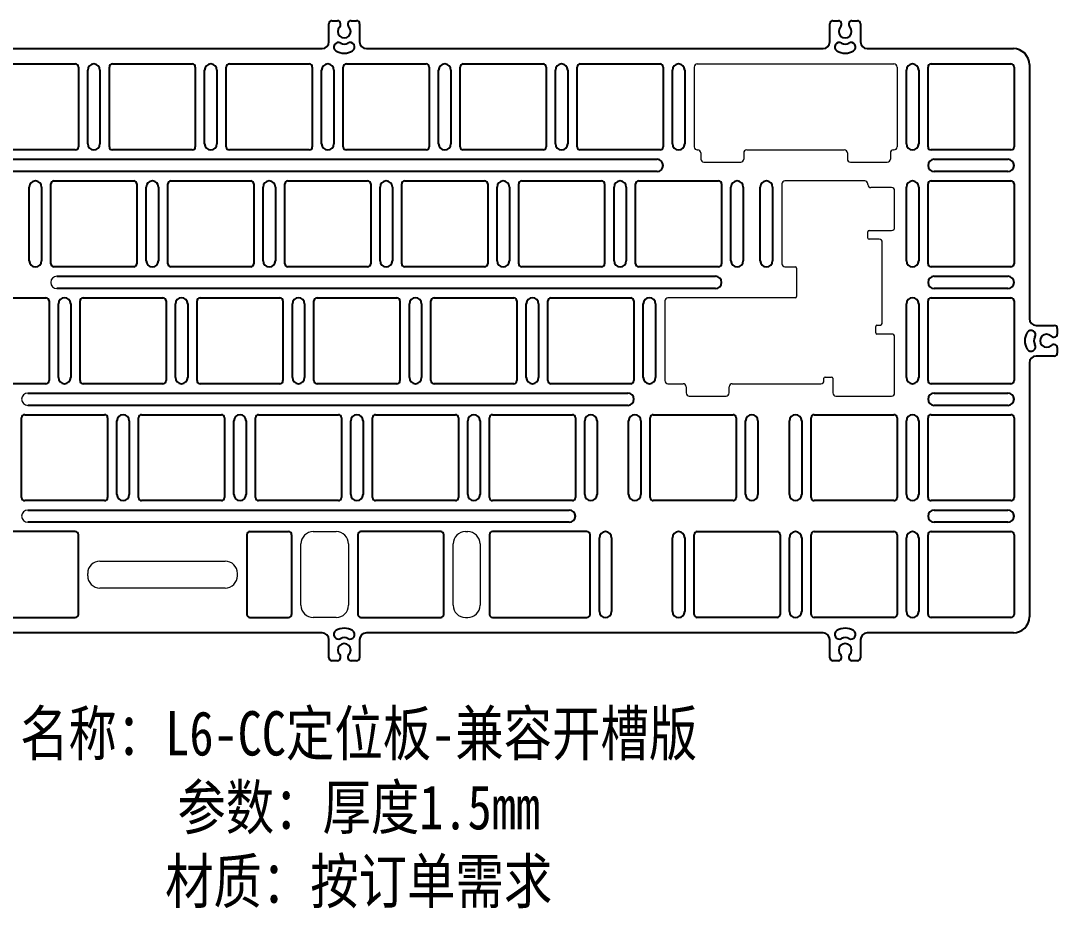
# Model space of a CAD drawing. Header units: millimetres. Extents: x 7867 to 8181, y -1375 to -1230.
# Drawn here: x 8011.9 to 8180.7, y -1374.5 to -1229.9 of the extents above; entities that cross this region are included whole.
import ezdxf

# ---------------------------------------------------------------- set-up
doc = ezdxf.new("R2010")
doc.units = ezdxf.units.MM
doc.layers.add('图框', color=7, linetype='Continuous')
doc.layers.add('标注', color=3, linetype='Continuous', lineweight=9)
doc.styles.add('宋体', font='', dxfattribs={"width": 0.8})
doc.styles.get('宋体').set_extended_font_data('SimSun')

# ---------------------------------------------------------------- blocks, each defined once
blk = doc.blocks.new('dwbhcjjrk')
at = {"color": 7, "linetype": 'Continuous'}
for p, q in [((45118.16, -5208.31), (45105.16, -5208.31)), ((45104.66, -5208.81), (45104.66, -5221.81)), ((45118.66, -5208.9), (45118.66, -5208.81)), ((45122.52, -5209.4), (45119.16, -5209.4)), ((45123.02, -5215.9), (45123.02, -5209.9)), ((45118.66, -5217.63), (45118.66, -5216.6)), ((45118.86, -5216.4), (45122.52, -5216.4)), ((45120.52, -5217.83), (45118.86, -5217.83)), ((45121.02, -5231.33), (45121.02, -5218.33)), ((45105.16, -5222.31), (45106.82, -5222.31)), ((45107.02, -5222.51), (45107.02, -5227.16)), ((45085.61, -5227.86), (45085.61, -5240.86)), ((45106.82, -5227.36), (45086.11, -5227.36)), ((45119.95, -5233.07), (45119.95, -5232.03)), ((45120.15, -5231.83), (45120.52, -5231.83)), ((45122.52, -5233.27), (45120.15, -5233.27)), ((45123.02, -5242.86), (45123.02, -5233.77)), ((45111.51, -5240.86), (45111.51, -5240.47)), ((45111.71, -5240.27), (45112.75, -5240.27)), ((45112.95, -5240.47), (45112.95, -5242.86)), ((45086.11, -5241.36), (45088.57, -5241.36)), ((45089.07, -5241.86), (45089.07, -5242.86)), ((45096.07, -5242.86), (45096.07, -5241.86)), ((45096.57, -5241.36), (45111.01, -5241.36)), ((45089.57, -5243.36), (45095.57, -5243.36)), ((45113.45, -5243.36), (45122.52, -5243.36))]:
    blk.add_line(p, q, dxfattribs=at)
for centre, radius, start, end in [((45105.16, -5208.81), 0.5, 90, 180), ((45118.16, -5208.81), 0.5, 0, 90), ((45119.16, -5208.9), 0.5, 180, 270), ((45122.52, -5209.9), 0.5, 0, 90), ((45118.86, -5216.6), 0.2, 90, 180), ((45122.52, -5215.9), 0.5, 270, 0), ((45118.86, -5217.63), 0.2, 180, 270), ((45120.52, -5218.33), 0.5, 0, 90), ((45105.16, -5221.81), 0.5, 180, 270), ((45106.82, -5222.51), 0.2, 0, 90), ((45086.11, -5227.86), 0.5, 90, 180), ((45106.82, -5227.16), 0.2, 270, 0), ((45120.15, -5232.03), 0.2, 90, 180), ((45120.52, -5231.33), 0.5, 270, 0), ((45120.15, -5233.07), 0.2, 180, 270), ((45122.52, -5233.77), 0.5, 0, 90), ((45111.71, -5240.47), 0.2, 90, 180), ((45112.75, -5240.47), 0.2, 0, 90), ((45086.11, -5240.86), 0.5, 180, 270), ((45088.57, -5241.86), 0.5, 0, 90), ((45096.57, -5241.86), 0.5, 90, 180), ((45111.01, -5240.86), 0.5, 270, 0), ((45089.57, -5242.86), 0.5, 180, 270), ((45095.57, -5242.86), 0.5, 270, 0), ((45113.45, -5242.86), 0.5, 180, 270), ((45122.52, -5242.86), 0.5, 270, 0)]:
    blk.add_arc(centre, radius, start, end, dxfattribs=at)
blk = doc.blocks.new('tgjrkk')
at = {"color": 7}
for p, q in [((45403.93, -5423.5), (45403.93, -5436.5)), ((45404.43, -5423), (45436.48, -5423)), ((45436.98, -5423.5), (45436.98, -5436.5)), ((45404.43, -5437), (45404.51, -5437)), ((45405.01, -5437.5), (45405.01, -5438.5)), ((45412.01, -5437.5), (45412.01, -5438.5)), ((45412.51, -5437), (45428.39, -5437)), ((45428.89, -5437.5), (45428.89, -5438.5)), ((45435.89, -5437.5), (45435.89, -5438.5)), ((45436.39, -5437), (45436.48, -5437)), ((45405.51, -5439), (45411.51, -5439)), ((45429.39, -5439), (45435.39, -5439))]:
    blk.add_line(p, q, dxfattribs=at)
for centre, start, end in [((45404.43, -5423.5), 90, 180), ((45436.48, -5423.5), 0, 90), ((45404.43, -5436.5), 180, 270), ((45404.51, -5437.5), 0, 90), ((45412.51, -5437.5), 90, 180), ((45428.39, -5437.5), 0, 90), ((45436.39, -5437.5), 90, 180), ((45436.48, -5436.5), 270, 0), ((45405.51, -5438.5), 180, 270), ((45411.51, -5438.5), 270, 0), ((45429.39, -5438.5), 180, 270), ((45435.39, -5438.5), 270, 0)]:
    blk.add_arc(centre, 0.5, start, end, dxfattribs=at)

msp = doc.modelspace()

# ---------------------------------------------------------------- linework, layer by layer
at = {"color": 7, "linetype": 'Continuous'}
for p, q in [((8062.1, -1233.34), (8062.1, -1230.39)), ((8062.6, -1229.89), (8063.5, -1229.89)), ((8064, -1230.55), (8064, -1230.39)), ((8065.2, -1230.39), (8065.2, -1230.55)), ((8065.7, -1229.89), (8066.6, -1229.89)), ((8067.1, -1230.39), (8067.1, -1233.34)), ((8143.69, -1233.34), (8143.69, -1230.39)), ((8144.19, -1229.89), (8145.09, -1229.89)), ((8145.59, -1230.55), (8145.59, -1230.39)), ((8146.79, -1230.39), (8146.79, -1230.55)), ((8147.29, -1229.89), (8148.19, -1229.89)), ((8148.69, -1230.39), (8148.69, -1233.34)), ((7986.62, -1234.44), (8061, -1234.44)), ((8068.2, -1234.44), (8142.59, -1234.44)), ((8149.79, -1234.44), (8173.59, -1234.44)), ((8007.79, -1236.94), (8020.79, -1236.94)), ((8021.29, -1237.44), (8021.29, -1250.44)), ((8026.34, -1250.44), (8026.34, -1237.44)), ((8026.84, -1236.94), (8039.84, -1236.94)), ((8040.34, -1237.44), (8040.34, -1250.44)), ((8045.39, -1250.44), (8045.39, -1237.44)), ((8045.89, -1236.94), (8058.89, -1236.94)), ((8059.39, -1237.44), (8059.39, -1250.44)), ((8064.44, -1250.44), (8064.44, -1237.44)), ((8064.94, -1236.94), (8077.94, -1236.94)), ((8078.44, -1237.44), (8078.44, -1250.44)), ((8083.49, -1250.44), (8083.49, -1237.44)), ((8083.99, -1236.94), (8096.99, -1236.94)), ((8097.49, -1237.44), (8097.49, -1250.44)), ((8102.54, -1250.44), (8102.54, -1237.44)), ((8103.04, -1236.94), (8116.04, -1236.94)), ((8116.54, -1237.44), (8116.54, -1250.44)), ((8159.69, -1250.44), (8159.69, -1237.44)), ((8160.19, -1236.94), (8173.19, -1236.94)), ((8173.69, -1237.44), (8173.69, -1250.44)), ((8176.19, -1237.04), (8176.19, -1278.44)), ((8020.79, -1250.94), (8007.79, -1250.94)), ((8039.84, -1250.94), (8026.84, -1250.94)), ((8058.89, -1250.94), (8045.89, -1250.94)), ((8077.94, -1250.94), (8064.94, -1250.94)), ((8096.99, -1250.94), (8083.99, -1250.94)), ((8116.04, -1250.94), (8103.04, -1250.94)), ((8173.19, -1250.94), (8160.19, -1250.94)), ((8017.31, -1255.99), (8030.31, -1255.99)), ((8036.36, -1255.99), (8049.36, -1255.99)), ((8055.41, -1255.99), (8068.41, -1255.99)), ((8074.46, -1255.99), (8087.46, -1255.99)), ((8093.51, -1255.99), (8106.51, -1255.99)), ((8112.56, -1255.99), (8125.56, -1255.99)), ((8160.19, -1255.99), (8173.19, -1255.99)), ((8016.81, -1269.49), (8016.81, -1256.49)), ((8030.81, -1256.49), (8030.81, -1269.49)), ((8035.86, -1269.49), (8035.86, -1256.49)), ((8049.86, -1256.49), (8049.86, -1269.49)), ((8054.91, -1269.49), (8054.91, -1256.49)), ((8068.91, -1256.49), (8068.91, -1269.49)), ((8073.96, -1269.49), (8073.96, -1256.49)), ((8087.96, -1256.49), (8087.96, -1269.49)), ((8093.01, -1269.49), (8093.01, -1256.49)), ((8107.01, -1256.49), (8107.01, -1269.49)), ((8112.06, -1269.49), (8112.06, -1256.49)), ((8126.06, -1256.49), (8126.06, -1269.49)), ((8159.69, -1269.49), (8159.69, -1256.49)), ((8173.69, -1256.49), (8173.69, -1269.49)), ((8030.31, -1269.99), (8017.31, -1269.99)), ((8049.36, -1269.99), (8036.36, -1269.99)), ((8068.41, -1269.99), (8055.41, -1269.99)), ((8087.46, -1269.99), (8074.46, -1269.99)), ((8106.51, -1269.99), (8093.51, -1269.99)), ((8125.56, -1269.99), (8112.56, -1269.99)), ((8173.19, -1269.99), (8160.19, -1269.99)), ((8003.02, -1275.04), (8016.02, -1275.04)), ((8016.52, -1275.54), (8016.52, -1288.54)), ((8021.57, -1288.54), (8021.57, -1275.54)), ((8022.07, -1275.04), (8035.07, -1275.04)), ((8035.57, -1275.54), (8035.57, -1288.54)), ((8040.62, -1288.54), (8040.62, -1275.54)), ((8041.12, -1275.04), (8054.12, -1275.04)), ((8054.62, -1275.54), (8054.62, -1288.54)), ((8059.67, -1288.54), (8059.67, -1275.54)), ((8060.17, -1275.04), (8073.17, -1275.04)), ((8073.67, -1275.54), (8073.67, -1288.54)), ((8078.72, -1288.54), (8078.72, -1275.54)), ((8079.22, -1275.04), (8092.22, -1275.04)), ((8092.72, -1275.54), (8092.72, -1288.54)), ((8097.77, -1288.54), (8097.77, -1275.54)), ((8098.27, -1275.04), (8111.27, -1275.04)), ((8111.77, -1275.54), (8111.77, -1288.54)), ((8159.69, -1288.54), (8159.69, -1275.54)), ((8160.19, -1275.04), (8173.19, -1275.04)), ((8173.69, -1275.54), (8173.69, -1288.54)), ((8177.29, -1279.54), (8180.24, -1279.54)), ((8180.74, -1280.04), (8180.74, -1280.94)), ((8180.08, -1281.44), (8180.24, -1281.44)), ((8180.24, -1282.64), (8180.08, -1282.64)), ((8180.24, -1284.54), (8177.29, -1284.54)), ((8180.74, -1283.14), (8180.74, -1284.04)), ((8176.19, -1285.64), (8176.19, -1327.04)), ((8016.02, -1289.04), (8003.02, -1289.04)), ((8035.07, -1289.04), (8022.07, -1289.04)), ((8054.12, -1289.04), (8041.12, -1289.04)), ((8073.17, -1289.04), (8060.17, -1289.04)), ((8092.22, -1289.04), (8079.22, -1289.04)), ((8111.27, -1289.04), (8098.27, -1289.04)), ((8173.19, -1289.04), (8160.19, -1289.04)), ((8012.05, -1307.59), (8012.05, -1294.59)), ((8012.55, -1294.09), (8025.55, -1294.09)), ((8026.05, -1294.59), (8026.05, -1307.59)), ((8031.1, -1307.59), (8031.1, -1294.59)), ((8031.6, -1294.09), (8044.6, -1294.09)), ((8045.1, -1294.59), (8045.1, -1307.59)), ((8050.15, -1307.59), (8050.15, -1294.59)), ((8050.65, -1294.09), (8063.65, -1294.09)), ((8064.15, -1294.59), (8064.15, -1307.59)), ((8069.2, -1307.59), (8069.2, -1294.59)), ((8069.7, -1294.09), (8082.7, -1294.09)), ((8083.2, -1294.59), (8083.2, -1307.59)), ((8088.25, -1307.59), (8088.25, -1294.59)), ((8088.75, -1294.09), (8101.75, -1294.09)), ((8102.25, -1294.59), (8102.25, -1307.59)), ((8114.44, -1307.59), (8114.44, -1294.59)), ((8114.94, -1294.09), (8127.94, -1294.09)), ((8128.44, -1294.59), (8128.44, -1307.59)), ((8140.64, -1307.59), (8140.64, -1294.59)), ((8141.14, -1294.09), (8154.14, -1294.09)), ((8154.64, -1294.59), (8154.64, -1307.59)), ((8159.69, -1307.59), (8159.69, -1294.59)), ((8160.19, -1294.09), (8173.19, -1294.09)), ((8173.69, -1294.59), (8173.69, -1307.59)), ((8025.55, -1308.09), (8012.55, -1308.09)), ((8044.6, -1308.09), (8031.6, -1308.09)), ((8063.65, -1308.09), (8050.65, -1308.09)), ((8082.7, -1308.09), (8069.7, -1308.09)), ((8101.75, -1308.09), (8088.75, -1308.09)), ((8127.94, -1308.09), (8114.94, -1308.09)), ((8154.14, -1308.09), (8141.14, -1308.09)), ((8173.19, -1308.09), (8160.19, -1308.09)), ((8020.79, -1313.14), (7995.88, -1313.14)), ((8080.32, -1313.14), (8067.32, -1313.14)), ((8104.13, -1313.14), (8088.75, -1313.14)), ((8122.09, -1313.14), (8135.09, -1313.14)), ((8141.14, -1313.14), (8154.14, -1313.14)), ((8160.19, -1313.14), (8173.19, -1313.14)), ((8021.29, -1326.64), (8021.29, -1313.64)), ((8066.82, -1313.64), (8066.82, -1326.64)), ((8080.82, -1326.64), (8080.82, -1313.64)), ((8088.25, -1313.64), (8088.25, -1326.64)), ((8104.63, -1326.64), (8104.63, -1313.64)), ((8121.59, -1326.64), (8121.59, -1313.64)), ((8135.59, -1313.64), (8135.59, -1326.64)), ((8140.64, -1326.64), (8140.64, -1313.64)), ((8154.64, -1313.64), (8154.64, -1326.64)), ((8159.69, -1326.64), (8159.69, -1313.64)), ((8173.69, -1313.64), (8173.69, -1326.64)), ((7995.88, -1327.14), (8020.79, -1327.14)), ((8067.32, -1327.14), (8080.32, -1327.14)), ((8088.75, -1327.14), (8104.13, -1327.14)), ((8135.09, -1327.14), (8122.09, -1327.14)), ((8154.14, -1327.14), (8141.14, -1327.14)), ((8173.19, -1327.14), (8160.19, -1327.14)), ((8061, -1329.64), (7986.62, -1329.64)), ((8142.59, -1329.64), (8068.2, -1329.64)), ((8173.59, -1329.64), (8149.79, -1329.64)), ((8062.1, -1333.69), (8062.1, -1330.74)), ((8067.1, -1330.74), (8067.1, -1333.69)), ((8143.69, -1333.69), (8143.69, -1330.74)), ((8148.69, -1330.74), (8148.69, -1333.69)), ((8064, -1333.69), (8064, -1333.53)), ((8065.2, -1333.53), (8065.2, -1333.69)), ((8145.59, -1333.69), (8145.59, -1333.53)), ((8146.79, -1333.53), (8146.79, -1333.69)), ((8063.5, -1334.19), (8062.6, -1334.19)), ((8066.6, -1334.19), (8065.7, -1334.19)), ((8145.09, -1334.19), (8144.19, -1334.19)), ((8148.19, -1334.19), (8147.29, -1334.19))]:
    msp.add_line(p, q, dxfattribs=at)
at = {"color": 2, "linetype": 'Continuous'}
for p, q in [((8022.81, -1249.94), (8022.81, -1237.94)), ((8024.81, -1237.94), (8024.81, -1249.94)), ((8041.86, -1249.94), (8041.86, -1237.94)), ((8043.86, -1237.94), (8043.86, -1249.94)), ((8060.91, -1249.94), (8060.91, -1237.94)), ((8062.91, -1237.94), (8062.91, -1249.94)), ((8079.96, -1249.94), (8079.96, -1237.94)), ((8081.96, -1237.94), (8081.96, -1249.94)), ((8099.01, -1249.94), (8099.01, -1237.94)), ((8101.01, -1237.94), (8101.01, -1249.94)), ((8118.06, -1249.94), (8118.06, -1237.94)), ((8120.06, -1237.94), (8120.06, -1249.94)), ((8156.16, -1249.94), (8156.16, -1237.94)), ((8158.16, -1237.94), (8158.16, -1249.94)), ((8008.29, -1252.47), (8115.54, -1252.47)), ((8160.69, -1252.47), (8172.69, -1252.47)), ((8115.54, -1254.47), (8008.29, -1254.47)), ((8172.69, -1254.47), (8160.69, -1254.47)), ((8013.29, -1268.99), (8013.29, -1256.99)), ((8015.29, -1256.99), (8015.29, -1268.99)), ((8032.34, -1268.99), (8032.34, -1256.99)), ((8034.34, -1256.99), (8034.34, -1268.99)), ((8051.39, -1268.99), (8051.39, -1256.99)), ((8053.39, -1256.99), (8053.39, -1268.99)), ((8070.44, -1268.99), (8070.44, -1256.99)), ((8072.44, -1256.99), (8072.44, -1268.99)), ((8089.49, -1268.99), (8089.49, -1256.99)), ((8091.49, -1256.99), (8091.49, -1268.99)), ((8108.54, -1268.99), (8108.54, -1256.99)), ((8110.54, -1256.99), (8110.54, -1268.99)), ((8127.59, -1268.99), (8127.59, -1256.99)), ((8129.59, -1256.99), (8129.59, -1268.99)), ((8132.35, -1268.99), (8132.35, -1256.99)), ((8134.35, -1256.99), (8134.35, -1268.99)), ((8156.16, -1268.99), (8156.16, -1256.99)), ((8158.16, -1256.99), (8158.16, -1268.99)), ((8017.81, -1271.52), (8125.06, -1271.52)), ((8160.69, -1271.52), (8172.69, -1271.52)), ((8125.06, -1273.52), (8017.81, -1273.52)), ((8172.69, -1273.52), (8160.69, -1273.52)), ((8018.05, -1288.04), (8018.05, -1276.04)), ((8020.05, -1276.04), (8020.05, -1288.04)), ((8037.1, -1288.04), (8037.1, -1276.04)), ((8039.1, -1276.04), (8039.1, -1288.04)), ((8056.15, -1288.04), (8056.15, -1276.04)), ((8058.15, -1276.04), (8058.15, -1288.04)), ((8075.2, -1288.04), (8075.2, -1276.04)), ((8077.2, -1276.04), (8077.2, -1288.04)), ((8094.25, -1288.04), (8094.25, -1276.04)), ((8096.25, -1276.04), (8096.25, -1288.04)), ((8113.3, -1288.04), (8113.3, -1276.04)), ((8115.3, -1276.04), (8115.3, -1288.04)), ((8156.16, -1288.04), (8156.16, -1276.04)), ((8158.16, -1276.04), (8158.16, -1288.04)), ((8013.05, -1290.57), (8110.77, -1290.57)), ((8160.69, -1290.57), (8172.69, -1290.57)), ((8110.77, -1292.57), (8013.05, -1292.57)), ((8172.69, -1292.57), (8160.69, -1292.57)), ((8027.57, -1307.09), (8027.57, -1295.09)), ((8029.57, -1295.09), (8029.57, -1307.09)), ((8046.62, -1307.09), (8046.62, -1295.09)), ((8048.62, -1295.09), (8048.62, -1307.09)), ((8065.67, -1307.09), (8065.67, -1295.09)), ((8067.67, -1295.09), (8067.67, -1307.09)), ((8084.72, -1307.09), (8084.72, -1295.09)), ((8086.72, -1295.09), (8086.72, -1307.09)), ((8103.77, -1307.09), (8103.77, -1295.09)), ((8105.77, -1295.09), (8105.77, -1307.09)), ((8110.92, -1307.09), (8110.92, -1295.09)), ((8112.92, -1295.09), (8112.92, -1307.09)), ((8129.97, -1307.09), (8129.97, -1295.09)), ((8131.97, -1295.09), (8131.97, -1307.09)), ((8137.11, -1307.09), (8137.11, -1295.09)), ((8139.11, -1295.09), (8139.11, -1307.09)), ((8156.16, -1307.09), (8156.16, -1295.09)), ((8158.16, -1295.09), (8158.16, -1307.09)), ((8013.05, -1309.62), (8101.25, -1309.62)), ((8160.69, -1309.62), (8172.69, -1309.62)), ((8101.25, -1311.62), (8013.05, -1311.62)), ((8172.69, -1311.62), (8160.69, -1311.62)), ((8106.15, -1326.14), (8106.15, -1314.14)), ((8108.15, -1314.14), (8108.15, -1326.14)), ((8118.06, -1326.14), (8118.06, -1314.14)), ((8120.06, -1314.14), (8120.06, -1326.14)), ((8137.11, -1326.14), (8137.11, -1314.14)), ((8139.11, -1314.14), (8139.11, -1326.14)), ((8156.16, -1326.14), (8156.16, -1314.14)), ((8158.16, -1314.14), (8158.16, -1326.14))]:
    msp.add_line(p, q, dxfattribs=at)
at = {"color": 7}
for p, q in [((8049.23, -1313.14), (8055.53, -1313.14)), ((8048.73, -1313.64), (8048.73, -1326.64)), ((8056.03, -1313.64), (8056.03, -1326.64)), ((8049.23, -1327.14), (8055.53, -1327.14))]:
    msp.add_line(p, q, dxfattribs=at)
at = {"color": 7, "linetype": 'Continuous'}
for centre, radius, start, end in [((8062.6, -1230.39), 0.5, 90, 180), ((8063.5, -1230.39), 0.5, 360, 90), ((8063.5, -1230.55), 0.5, 315.2111, 0), ((8065.7, -1230.39), 0.5, 90, 180), ((8065.7, -1230.55), 0.5, 180, 224.7937), ((8066.6, -1230.39), 0.5, 0, 90), ((8144.19, -1230.39), 0.5, 90, 180), ((8145.09, -1230.39), 0.5, 360, 90), ((8145.09, -1230.55), 0.5, 315.2111, 0), ((8147.29, -1230.39), 0.5, 90, 180), ((8147.29, -1230.55), 0.5, 180, 224.7937), ((8148.19, -1230.39), 0.5, 0, 90), ((8064.6, -1231.64), 1.05, 135.2111, 44.7937), ((8146.19, -1231.64), 1.05, 135.2111, 44.7937), ((8061, -1233.34), 1.1, 270, 0), ((8068.2, -1233.34), 1.1, 180, 270), ((8142.59, -1233.34), 1.1, 270, 0), ((8149.79, -1233.34), 1.1, 180, 270), ((8173.59, -1237.04), 2.6, 0, 90), ((8020.79, -1237.44), 0.5, 0, 90), ((8026.84, -1237.44), 0.5, 90, 180), ((8039.84, -1237.44), 0.5, 0, 90), ((8045.89, -1237.44), 0.5, 90, 180), ((8058.89, -1237.44), 0.5, 0, 90), ((8064.94, -1237.44), 0.5, 90, 180), ((8077.94, -1237.44), 0.5, 0, 90), ((8083.99, -1237.44), 0.5, 90, 180), ((8096.99, -1237.44), 0.5, 0, 90), ((8103.04, -1237.44), 0.5, 90, 180), ((8116.04, -1237.44), 0.5, 0, 90), ((8160.19, -1237.44), 0.5, 90, 180), ((8173.19, -1237.44), 0.5, 0, 90), ((8020.79, -1250.44), 0.5, 270, 360), ((8026.84, -1250.44), 0.5, 180, 270), ((8039.84, -1250.44), 0.5, 270, 360), ((8045.89, -1250.44), 0.5, 180, 270), ((8058.89, -1250.44), 0.5, 270, 0), ((8064.94, -1250.44), 0.5, 180, 270), ((8077.94, -1250.44), 0.5, 270, 0), ((8083.99, -1250.44), 0.5, 180, 270), ((8096.99, -1250.44), 0.5, 270, 0), ((8103.04, -1250.44), 0.5, 180, 270), ((8116.04, -1250.44), 0.5, 270, 360), ((8160.19, -1250.44), 0.5, 180, 270), ((8173.19, -1250.44), 0.5, 270, 0), ((8017.31, -1256.49), 0.5, 90, 180), ((8030.31, -1256.49), 0.5, 0, 90), ((8036.36, -1256.49), 0.5, 90, 180), ((8049.36, -1256.49), 0.5, 0, 90), ((8055.41, -1256.49), 0.5, 90, 180), ((8068.41, -1256.49), 0.5, 0, 90), ((8074.46, -1256.49), 0.5, 90, 180), ((8087.46, -1256.49), 0.5, 0, 90), ((8093.51, -1256.49), 0.5, 90, 180), ((8106.51, -1256.49), 0.5, 0, 90), ((8112.56, -1256.49), 0.5, 90, 180), ((8125.56, -1256.49), 0.5, 0, 90), ((8160.19, -1256.49), 0.5, 90, 180), ((8173.19, -1256.49), 0.5, 0, 90), ((8017.31, -1269.49), 0.5, 180, 270), ((8030.31, -1269.49), 0.5, 270, 360), ((8036.36, -1269.49), 0.5, 180, 270), ((8049.36, -1269.49), 0.5, 270, 0), ((8055.41, -1269.49), 0.5, 180, 270), ((8068.41, -1269.49), 0.5, 270, 360), ((8074.46, -1269.49), 0.5, 180, 270), ((8087.46, -1269.49), 0.5, 270, 360), ((8093.51, -1269.49), 0.5, 180, 270), ((8106.51, -1269.49), 0.5, 270, 360), ((8112.56, -1269.49), 0.5, 180, 270), ((8125.56, -1269.49), 0.5, 270, 360), ((8160.19, -1269.49), 0.5, 180, 270), ((8173.19, -1269.49), 0.5, 270, 0), ((8016.02, -1275.54), 0.5, 0, 90), ((8022.07, -1275.54), 0.5, 90, 180), ((8035.07, -1275.54), 0.5, 0, 90), ((8041.12, -1275.54), 0.5, 90, 180), ((8054.12, -1275.54), 0.5, 0, 90), ((8060.17, -1275.54), 0.5, 90, 180), ((8073.17, -1275.54), 0.5, 0, 90), ((8079.22, -1275.54), 0.5, 90, 180), ((8092.22, -1275.54), 0.5, 0, 90), ((8098.27, -1275.54), 0.5, 90, 180), ((8111.27, -1275.54), 0.5, 0, 90), ((8160.19, -1275.54), 0.5, 90, 180), ((8173.19, -1275.54), 0.5, 0, 90), ((8177.29, -1278.44), 1.1, 180, 270), ((8180.24, -1280.04), 0.5, 0, 90), ((8178.99, -1282.04), 1.05, 45.2111, 314.7937), ((8180.08, -1280.94), 0.5, 225.2111, 270), ((8180.24, -1280.94), 0.5, 270, 0), ((8180.08, -1283.14), 0.5, 90, 134.7937), ((8180.24, -1283.14), 0.5, 0, 90), ((8177.29, -1285.64), 1.1, 90, 180), ((8180.24, -1284.04), 0.5, 270, 0), ((8016.02, -1288.54), 0.5, 270, 360), ((8022.07, -1288.54), 0.5, 180, 270), ((8035.07, -1288.54), 0.5, 270, 360), ((8041.12, -1288.54), 0.5, 180, 270), ((8054.12, -1288.54), 0.5, 270, 0), ((8060.17, -1288.54), 0.5, 180, 270), ((8073.17, -1288.54), 0.5, 270, 0), ((8079.22, -1288.54), 0.5, 180, 270), ((8092.22, -1288.54), 0.5, 270, 360), ((8098.27, -1288.54), 0.5, 180, 270), ((8111.27, -1288.54), 0.5, 270, 360), ((8160.19, -1288.54), 0.5, 180, 270), ((8173.19, -1288.54), 0.5, 270, 0), ((8012.55, -1294.59), 0.5, 90, 180), ((8025.55, -1294.59), 0.5, 0, 90), ((8031.6, -1294.59), 0.5, 90, 180), ((8044.6, -1294.59), 0.5, 0, 90), ((8050.65, -1294.59), 0.5, 90, 180), ((8063.65, -1294.59), 0.5, 0, 90), ((8069.7, -1294.59), 0.5, 90, 180), ((8082.7, -1294.59), 0.5, 0, 90), ((8088.75, -1294.59), 0.5, 90, 180), ((8101.75, -1294.59), 0.5, 0, 90), ((8114.94, -1294.59), 0.5, 90, 180), ((8127.94, -1294.59), 0.5, 0, 90), ((8141.14, -1294.59), 0.5, 90, 180), ((8154.14, -1294.59), 0.5, 0, 90), ((8160.19, -1294.59), 0.5, 90, 180), ((8173.19, -1294.59), 0.5, 0, 90), ((8012.55, -1307.59), 0.5, 180, 270), ((8025.55, -1307.59), 0.5, 270, 0), ((8031.6, -1307.59), 0.5, 180, 270), ((8044.6, -1307.59), 0.5, 270, 360), ((8050.65, -1307.59), 0.5, 180, 270), ((8063.65, -1307.59), 0.5, 270, 0), ((8069.7, -1307.59), 0.5, 180, 270), ((8082.7, -1307.59), 0.5, 270, 0), ((8088.75, -1307.59), 0.5, 180, 270), ((8101.75, -1307.59), 0.5, 270, 0), ((8114.94, -1307.59), 0.5, 180, 270), ((8127.94, -1307.59), 0.5, 270, 360), ((8141.14, -1307.59), 0.5, 180, 270), ((8154.14, -1307.59), 0.5, 270, 360), ((8160.19, -1307.59), 0.5, 180, 270), ((8173.19, -1307.59), 0.5, 270, 0), ((8020.79, -1313.64), 0.5, 0, 90), ((8067.32, -1313.64), 0.5, 90, 180), ((8080.32, -1313.64), 0.5, 0, 90), ((8088.75, -1313.64), 0.5, 90, 180), ((8104.13, -1313.64), 0.5, 0, 90), ((8122.09, -1313.64), 0.5, 90, 180), ((8135.09, -1313.64), 0.5, 0, 90), ((8141.14, -1313.64), 0.5, 90, 180), ((8154.14, -1313.64), 0.5, 0, 90), ((8160.19, -1313.64), 0.5, 90, 180), ((8173.19, -1313.64), 0.5, 0, 90), ((8020.79, -1326.64), 0.5, 270, 0), ((8067.32, -1326.64), 0.5, 180, 270), ((8080.32, -1326.64), 0.5, 270, 0), ((8088.75, -1326.64), 0.5, 180, 270), ((8104.13, -1326.64), 0.5, 270, 0), ((8122.09, -1326.64), 0.5, 180, 270), ((8135.09, -1326.64), 0.5, 270, 0), ((8141.14, -1326.64), 0.5, 180, 270), ((8154.14, -1326.64), 0.5, 270, 360), ((8160.19, -1326.64), 0.5, 180, 270), ((8173.19, -1326.64), 0.5, 270, 0), ((8173.59, -1327.04), 2.6, 270, 0), ((8061, -1330.74), 1.1, 0, 90), ((8068.2, -1330.74), 1.1, 90, 180), ((8142.59, -1330.74), 1.1, 0, 90), ((8149.79, -1330.74), 1.1, 90, 180), ((8064.6, -1332.44), 1.05, 315.2111, 224.7937), ((8146.19, -1332.44), 1.05, 315.2111, 224.7937), ((8062.6, -1333.69), 0.5, 180, 270), ((8063.5, -1333.69), 0.5, 270, 0), ((8063.5, -1333.53), 0.5, 360, 44.7937), ((8065.7, -1333.53), 0.5, 135.2111, 180), ((8065.7, -1333.69), 0.5, 180, 270), ((8066.6, -1333.69), 0.5, 270, 0), ((8144.19, -1333.69), 0.5, 180, 270), ((8145.09, -1333.69), 0.5, 270, 0), ((8145.09, -1333.53), 0.5, 360, 44.7937), ((8147.29, -1333.53), 0.5, 135.2111, 180), ((8147.29, -1333.69), 0.5, 180, 270), ((8148.19, -1333.69), 0.5, 270, 0)]:
    msp.add_arc(centre, radius, start, end, dxfattribs=at)
at = {"color": 2, "linetype": 'Continuous'}
for centre, radius, start, end in [((8063.65, -1234.18), 0.75, 60.6014, 236.798), ((8064.6, -1232.59), 1.1, 238.0802, 301.9198), ((8065.55, -1234.18), 0.75, 303.202, 119.3986), ((8145.24, -1234.18), 0.75, 60.6014, 236.798), ((8146.19, -1232.59), 1.1, 238.0802, 301.9198), ((8147.14, -1234.18), 0.75, 303.202, 119.3986), ((8064.6, -1232.59), 2.6, 238.4376, 301.5624), ((8146.19, -1232.59), 2.6, 238.4376, 301.5624), ((8023.81, -1237.94), 1, 0, 180), ((8042.86, -1237.94), 1, 0, 180), ((8061.91, -1237.94), 1, 0, 180), ((8080.96, -1237.94), 1, 0, 180), ((8100.01, -1237.94), 1, 0, 180), ((8119.06, -1237.94), 1, 0, 180), ((8157.16, -1237.94), 1, 0, 180), ((8023.81, -1249.94), 1, 180, 0), ((8042.86, -1249.94), 1, 180, 0), ((8061.91, -1249.94), 1, 180, 0), ((8080.96, -1249.94), 1, 180, 0), ((8100.01, -1249.94), 1, 180, 0), ((8119.06, -1249.94), 1, 180, 0), ((8157.16, -1249.94), 1, 180, 0), ((8115.54, -1253.47), 1, 270, 90), ((8160.69, -1253.47), 1, 90, 270), ((8172.69, -1253.47), 1, 270, 90), ((8014.29, -1256.99), 1, 0, 180), ((8033.34, -1256.99), 1, 0, 180), ((8052.39, -1256.99), 1, 0, 180), ((8071.44, -1256.99), 1, 0, 180), ((8090.49, -1256.99), 1, 0, 180), ((8109.54, -1256.99), 1, 0, 180), ((8128.59, -1256.99), 1, 0, 180), ((8133.35, -1256.99), 1, 0, 180), ((8157.16, -1256.99), 1, 0, 180), ((8014.29, -1268.99), 1, 180, 0), ((8033.34, -1268.99), 1, 180, 0), ((8052.39, -1268.99), 1, 180, 0), ((8071.44, -1268.99), 1, 180, 0), ((8090.49, -1268.99), 1, 180, 0), ((8109.54, -1268.99), 1, 180, 0), ((8128.59, -1268.99), 1, 180, 0), ((8133.35, -1268.99), 1, 180, 0), ((8157.16, -1268.99), 1, 180, 0), ((8125.06, -1272.52), 1, 270, 90), ((8160.69, -1272.52), 1, 90, 270), ((8172.69, -1272.52), 1, 270, 90), ((8019.05, -1276.04), 1, 0, 180), ((8038.1, -1276.04), 1, 0, 180), ((8057.15, -1276.04), 1, 0, 180), ((8076.2, -1276.04), 1, 0, 180), ((8095.25, -1276.04), 1, 0, 180), ((8114.3, -1276.04), 1, 0, 180), ((8157.16, -1276.04), 1, 0, 180), ((8178.04, -1282.04), 2.6, 148.4376, 211.5624), ((8176.45, -1281.09), 0.75, 330.6014, 146.798), ((8176.45, -1282.99), 0.75, 213.202, 29.3986), ((8178.04, -1282.04), 1.1, 148.0802, 211.9198), ((8019.05, -1288.04), 1, 180, 0), ((8038.1, -1288.04), 1, 180, 0), ((8057.15, -1288.04), 1, 180, 0), ((8076.2, -1288.04), 1, 180, 0), ((8095.25, -1288.04), 1, 180, 0), ((8114.3, -1288.04), 1, 180, 0), ((8157.16, -1288.04), 1, 180, 0), ((8110.77, -1291.57), 1, 270, 90), ((8160.69, -1291.57), 1, 90, 270), ((8172.69, -1291.57), 1, 270, 90), ((8028.57, -1295.09), 1, 0, 180), ((8047.62, -1295.09), 1, 0, 180), ((8066.67, -1295.09), 1, 0, 180), ((8085.72, -1295.09), 1, 0, 180), ((8104.77, -1295.09), 1, 0, 180), ((8111.92, -1295.09), 1, 0, 180), ((8130.97, -1295.09), 1, 0, 180), ((8138.11, -1295.09), 1, 0, 180), ((8157.16, -1295.09), 1, 0, 180), ((8028.57, -1307.09), 1, 180, 0), ((8047.62, -1307.09), 1, 180, 0), ((8066.67, -1307.09), 1, 180, 0), ((8085.72, -1307.09), 1, 180, 0), ((8104.77, -1307.09), 1, 180, 0), ((8111.92, -1307.09), 1, 180, 0), ((8130.97, -1307.09), 1, 180, 0), ((8138.11, -1307.09), 1, 180, 0), ((8157.16, -1307.09), 1, 180, 0), ((8101.25, -1310.62), 1, 270, 90), ((8160.69, -1310.62), 1, 90, 270), ((8172.69, -1310.62), 1, 270, 90), ((8107.15, -1314.14), 1, 0, 180), ((8119.06, -1314.14), 1, 0, 180), ((8138.11, -1314.14), 1, 0, 180), ((8157.16, -1314.14), 1, 0, 180), ((8107.15, -1326.14), 1, 180, 0), ((8119.06, -1326.14), 1, 180, 0), ((8138.11, -1326.14), 1, 180, 0), ((8157.16, -1326.14), 1, 180, 0), ((8063.65, -1329.9), 0.75, 123.202, 299.3986), ((8064.6, -1331.49), 2.6, 58.4376, 121.5624), ((8065.55, -1329.9), 0.75, 240.6014, 56.798), ((8145.24, -1329.9), 0.75, 123.202, 299.3986), ((8146.19, -1331.49), 2.6, 58.4376, 121.5624), ((8147.14, -1329.9), 0.75, 240.6014, 56.798), ((8064.6, -1331.49), 1.1, 58.0802, 121.9198), ((8146.19, -1331.49), 1.1, 58.0802, 121.9198)]:
    msp.add_arc(centre, radius, start, end, dxfattribs=at)
at = {"color": 7}
for centre, start, end in [((8049.23, -1313.64), 90, 180), ((8055.53, -1313.64), 0, 90), ((8049.23, -1326.64), 180, 270), ((8055.53, -1326.64), 270, 0)]:
    msp.add_arc(centre, 0.5, start, end, dxfattribs=at)
at = {"layer": '标注', "color": 2, "lineweight": 0}
for p, q in [((8059.55, -1313.14), (8063.29, -1313.14)), ((8084.34, -1313.14), (8084.72, -1313.14)), ((8057.55, -1325.14), (8057.55, -1315.14)), ((8065.29, -1315.14), (8065.29, -1325.14)), ((8082.34, -1325.14), (8082.34, -1315.14)), ((8086.72, -1315.14), (8086.72, -1325.14)), ((8024.81, -1317.95), (8045.2, -1317.95)), ((8022.81, -1320.33), (8022.81, -1319.95)), ((8047.2, -1320.33), (8047.2, -1319.95)), ((8045.2, -1322.33), (8024.81, -1322.33)), ((8063.29, -1327.14), (8059.55, -1327.14)), ((8084.34, -1327.14), (8084.72, -1327.14))]:
    msp.add_line(p, q, dxfattribs=at)
for centre, radius, start, end in [((8017.81, -1272.52), 1, 90, 270), ((8013.05, -1291.57), 1, 90, 270), ((8013.05, -1310.62), 1, 90, 270), ((8059.55, -1315.14), 2, 90, 180), ((8063.29, -1315.14), 2, 0, 90), ((8084.34, -1315.14), 2, 90, 180), ((8084.72, -1315.14), 2, 0, 90), ((8024.81, -1319.95), 2, 90, 180), ((8045.2, -1319.95), 2, 0, 90), ((8024.81, -1320.33), 2, 180, 270), ((8045.2, -1320.33), 2, 270, 0), ((8059.55, -1325.14), 2, 180, 270), ((8063.29, -1325.14), 2, 270, 0), ((8084.34, -1325.14), 2, 180, 270), ((8084.72, -1325.14), 2, 270, 0)]:
    msp.add_arc(centre, radius, start, end, dxfattribs=at)

# ---------------------------------------------------------------- block references
for name, p in [('tgjrkk', (-37282.34, 4186.06)), ('dwbhcjjrk', (-36968.78, 3952.32))]:
    msp.add_blockref(name, p, dxfattribs=at)

# ---------------------------------------------------------------- texts
at = {"layer": '图框', "insert": (8066.95, -1358.45), "char_height": 7.2236, "width": 176.8813, "attachment_point": 5, "style": '宋体'}
msp.add_mtext('{\\C2;名称：L6-CC定位板-兼容开槽版\\P参数：厚度1.5mm\\P材质：按订单需求}', dxfattribs=at)

doc.saveas('drawing.dxf')
